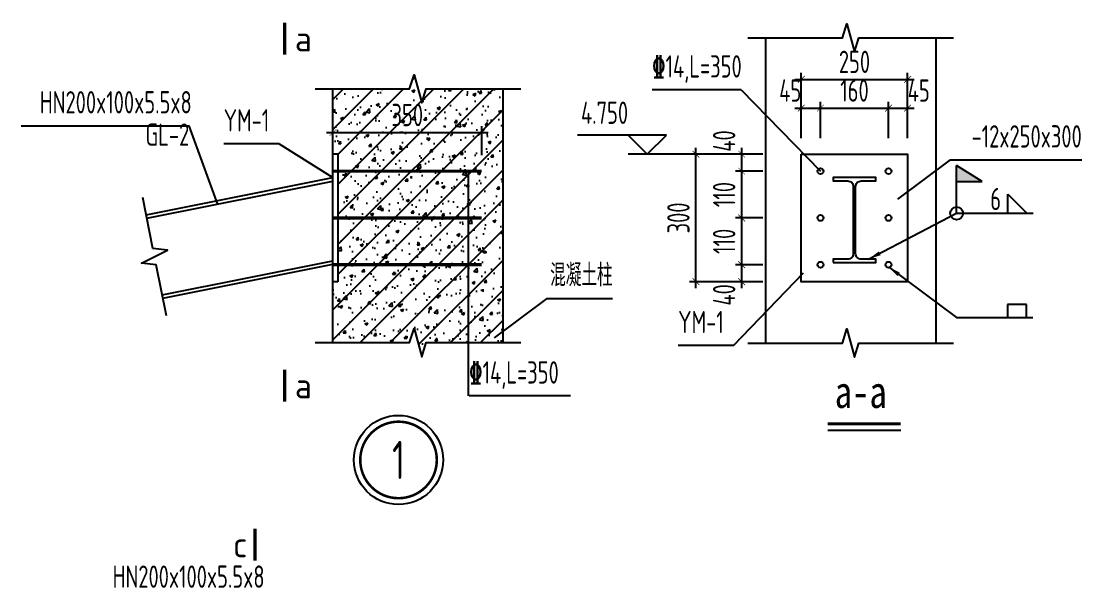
# Model space of a CAD drawing. Extents: x -159214 to 158333, y 7819 to 689505.
# Drawn here: x 54227 to 79162, y 211861 to 225189 of the extents above; entities that cross this region are included whole.
import ezdxf
from ezdxf.enums import TextEntityAlignment as Align

# ---------------------------------------------------------------- set-up
doc = ezdxf.new("R2010")
doc.units = 0
doc.header["$LTSCALE"] = 1000
doc.header["$PDMODE"] = 3
doc.layers.get('0').update_dxf_attribs({"linetype": 'CONTINUOUS'})
doc.layers.get('Defpoints').update_dxf_attribs({"linetype": 'CONTINUOUS'})
for name, color, linetype in [('图名层', 7, 'CONTINUOUS'), ('邓-BASE_STR', 7, 'CONTINUOUS'), ('邓-DIM', 3, 'CONTINUOUS'), ('邓-HATCH', 8, 'CONTINUOUS'), ('邓-REINL', 1, 'CONTINUOUS'), ('邓-STXT_HF', 7, 'CONTINUOUS'), ('邓-STXT_HF_TEXT', 7, 'CONTINUOUS'), ('邓-STXT_XG_THIN', 2, 'CONTINUOUS'), ('邓-TEXT', 7, 'CONTINUOUS'), ('邓-THICK', 6, 'CONTINUOUS'), ('邓-THIN', 7, 'CONTINUOUS')]:
    doc.layers.add(name, color=color, linetype=linetype)
doc.styles.add('-黑体', font='SIMHEI.TTF')
doc.styles.add('TSSD_Dimension', font='tssdeng.shx', dxfattribs={"width": 0.7, "bigfont": 'Hztxt.shx'})
doc.styles.add('TSSD_Label', font='tssdeng.shx', dxfattribs={"width": 0.7, "bigfont": 'Hztxt.shx'})
doc.styles.add('TSSD_Num', font='tssdeng.shx', dxfattribs={"width": 0.7, "bigfont": 'hztxt.shx'})
doc.dimstyles.new('TSSD_15_150', dxfattribs={"dimtxt": 525, "dimasz": 150, "dimexe": 150, "dimexo": 375, "dimgap": 150, "dimtad": 1, "dimdec": 0, "dimlfac": 0.1, "dimzin": 0, "dimdsep": 46, "dimtxsty": 'TSSD_Dimension', "dimblk": 'ARCHTICK', "dimblk1": 'ARCHTICK', "dimblk2": 'ARCHTICK', "dimcen": 0, "dimdle": 150, "dimclrt": 7, "dimadec": 0, "dimazin": 0, "dimtfac": 1, "dimtdec": 0, "dimtix": 1, "dimtmove": 2, "dimatfit": 3, "dimfxl": 1, "dimtolj": 1, "dimtzin": 0, "dimarcsym": 0})
doc.dimstyles.new('TSSD_LEADER_STYLE_300.0', dxfattribs={"dimtxt": 0.18, "dimasz": 300, "dimexe": 0.18, "dimexo": 0.0625, "dimgap": 0.09, "dimtad": 0, "dimtih": 1, "dimtoh": 1, "dimdec": 4, "dimzin": 0, "dimdsep": 46, "dimtxsty": 'Standard', "dimcen": 0.09, "dimadec": 0, "dimazin": 0, "dimtfac": 1, "dimtdec": 4, "dimtofl": 0, "dimtmove": 0, "dimatfit": 3, "dimfxl": 1, "dimtolj": 1, "dimtzin": 0, "dimarcsym": 0})

# ---------------------------------------------------------------- blocks, each defined once
blk = doc.blocks.new('_ArchTick')
at = {"color": 0, "linetype": 'ByBlock', "const_width": 0.1}
blk.add_lwpolyline([(-0.53, -0.53), (0.53, 0.53)], dxfattribs=at)
blk = doc.blocks.new('*D458')
at = {"layer": 'Defpoints', "color": 0}
for p in [(71167, 219461), (72039, 219461), (72039, 219061)]:
    blk.add_point(p, dxfattribs=at)
at = {"layer": '邓-DIM', "color": 0, "lineweight": -2}
for p, q in [((71664, 219461), (71017, 219461)), ((71167, 218911), (71167, 219611)), ((71664, 219061), (71017, 219061))]:
    blk.add_line(p, q, dxfattribs=at)
at = {"layer": '邓-DIM', "color": 0, "lineweight": -2, "xscale": 150, "yscale": 150, "zscale": 150}
for p, rotation in [((71167, 219461), 90), ((71167, 219061), 270)]:
    blk.add_blockref('_ArchTick', p, dxfattribs=dict(at, rotation=rotation))
at = {"layer": '邓-DIM', "color": 7, "insert": (70754, 218751), "char_height": 525, "attachment_point": 5, "rotation": 90, "style": 'TSSD_Dimension'}
blk.add_mtext('\\A1;40', dxfattribs=at)
blk = doc.blocks.new('*D459')
at = {"layer": 'Defpoints', "color": 0}
for p in [(71167, 220561), (72039, 220561), (72039, 219461)]:
    blk.add_point(p, dxfattribs=at)
at = {"layer": '邓-DIM', "color": 0, "lineweight": -2}
for p, q in [((71167, 219311), (71167, 220711)), ((71664, 220561), (71017, 220561)), ((71664, 219461), (71017, 219461))]:
    blk.add_line(p, q, dxfattribs=at)
at = {"layer": '邓-DIM', "color": 0, "lineweight": -2, "xscale": 150, "yscale": 150, "zscale": 150}
for p, rotation in [((71167, 220561), 90), ((71167, 219461), 270)]:
    blk.add_blockref('_ArchTick', p, dxfattribs=dict(at, rotation=rotation))
at = {"layer": '邓-DIM', "color": 7, "insert": (70754, 220011), "char_height": 525, "attachment_point": 5, "rotation": 90, "style": 'TSSD_Dimension'}
blk.add_mtext('\\A1;110', dxfattribs=at)
blk = doc.blocks.new('*D460')
at = {"layer": 'Defpoints', "color": 0}
for p in [(71167, 221661), (72039, 221661), (72039, 220561)]:
    blk.add_point(p, dxfattribs=at)
at = {"layer": '邓-DIM', "color": 0, "lineweight": -2}
for p, q in [((71167, 220411), (71167, 221811)), ((71664, 221661), (71017, 221661)), ((71664, 220561), (71017, 220561))]:
    blk.add_line(p, q, dxfattribs=at)
at = {"layer": '邓-DIM', "color": 0, "lineweight": -2, "xscale": 150, "yscale": 150, "zscale": 150}
for p, rotation in [((71167, 221661), 90), ((71167, 220561), 270)]:
    blk.add_blockref('_ArchTick', p, dxfattribs=dict(at, rotation=rotation))
at = {"layer": '邓-DIM', "color": 7, "insert": (70754, 221111), "char_height": 525, "attachment_point": 5, "rotation": 90, "style": 'TSSD_Dimension'}
blk.add_mtext('\\A1;110', dxfattribs=at)
blk = doc.blocks.new('*D461')
at = {"layer": 'Defpoints', "color": 0}
for p in [(71167, 222061), (72039, 222061), (72039, 221661)]:
    blk.add_point(p, dxfattribs=at)
at = {"layer": '邓-DIM', "color": 0, "lineweight": -2}
for p, q in [((71167, 221511), (71167, 222211)), ((71664, 222061), (71017, 222061)), ((71664, 221661), (71017, 221661))]:
    blk.add_line(p, q, dxfattribs=at)
at = {"layer": '邓-DIM', "color": 0, "lineweight": -2, "xscale": 150, "yscale": 150, "zscale": 150}
for p, rotation in [((71167, 222061), 90), ((71167, 221661), 270)]:
    blk.add_blockref('_ArchTick', p, dxfattribs=dict(at, rotation=rotation))
at = {"layer": '邓-DIM', "color": 7, "insert": (70754, 222371), "char_height": 525, "attachment_point": 5, "rotation": 90, "style": 'TSSD_Dimension'}
blk.add_mtext('\\A1;40', dxfattribs=at)
blk = doc.blocks.new('*D462')
at = {"layer": 'Defpoints', "color": 0}
for p in [(70091, 222061), (72039, 222061), (72039, 219061)]:
    blk.add_point(p, dxfattribs=at)
at = {"layer": '邓-DIM', "color": 0, "lineweight": -2}
for p, q in [((70091, 218911), (70091, 222211)), ((71664, 222061), (69941, 222061)), ((71664, 219061), (69941, 219061))]:
    blk.add_line(p, q, dxfattribs=at)
at = {"layer": '邓-DIM', "color": 0, "lineweight": -2, "xscale": 150, "yscale": 150, "zscale": 150}
for p, rotation in [((70091, 222061), 90), ((70091, 219061), 270)]:
    blk.add_blockref('_ArchTick', p, dxfattribs=dict(at, rotation=rotation))
at = {"layer": '邓-DIM', "color": 7, "insert": (69679, 220561), "char_height": 525, "attachment_point": 5, "rotation": 90, "style": 'TSSD_Dimension'}
blk.add_mtext('\\A1;300', dxfattribs=at)
blk = doc.blocks.new('*D463')
at = {"layer": 'Defpoints', "color": 0}
for p in [(73018, 223145), (72568, 222061), (73018, 222061)]:
    blk.add_point(p, dxfattribs=at)
at = {"layer": '邓-DIM', "color": 0, "lineweight": -2}
for p, q in [((72568, 222436), (72568, 223295)), ((73018, 222436), (73018, 223295)), ((72418, 223145), (73168, 223145))]:
    blk.add_line(p, q, dxfattribs=at)
at = {"layer": '邓-DIM', "color": 0, "lineweight": -2, "xscale": 150, "yscale": 150, "zscale": 150, "rotation": 180}
blk.add_blockref('_ArchTick', (72568, 223145), dxfattribs=at)
at = {"layer": '邓-DIM', "color": 0, "lineweight": -2, "xscale": 150, "yscale": 150, "zscale": 150}
blk.add_blockref('_ArchTick', (73018, 223145), dxfattribs=at)
at = {"layer": '邓-DIM', "color": 7, "insert": (72308, 223558), "char_height": 525, "attachment_point": 5, "style": 'TSSD_Dimension'}
blk.add_mtext('\\A1;45', dxfattribs=at)
blk = doc.blocks.new('*D464')
at = {"layer": 'Defpoints', "color": 0}
for p in [(74618, 223145), (73018, 222061), (74618, 222061)]:
    blk.add_point(p, dxfattribs=at)
at = {"layer": '邓-DIM', "color": 0, "lineweight": -2}
for p, q in [((73018, 222436), (73018, 223295)), ((74618, 222436), (74618, 223295)), ((72868, 223145), (74768, 223145))]:
    blk.add_line(p, q, dxfattribs=at)
at = {"layer": '邓-DIM', "color": 0, "lineweight": -2, "xscale": 150, "yscale": 150, "zscale": 150, "rotation": 180}
blk.add_blockref('_ArchTick', (73018, 223145), dxfattribs=at)
at = {"layer": '邓-DIM', "color": 0, "lineweight": -2, "xscale": 150, "yscale": 150, "zscale": 150}
blk.add_blockref('_ArchTick', (74618, 223145), dxfattribs=at)
at = {"layer": '邓-DIM', "color": 7, "insert": (73818, 223558), "char_height": 525, "attachment_point": 5, "style": 'TSSD_Dimension'}
blk.add_mtext('\\A1;160', dxfattribs=at)
blk = doc.blocks.new('*D465')
at = {"layer": 'Defpoints', "color": 0}
for p in [(75068, 223145), (74618, 222061), (75068, 222061)]:
    blk.add_point(p, dxfattribs=at)
at = {"layer": '邓-DIM', "color": 0, "lineweight": -2}
for p, q in [((74618, 222436), (74618, 223295)), ((75068, 222436), (75068, 223295)), ((74468, 223145), (75218, 223145))]:
    blk.add_line(p, q, dxfattribs=at)
at = {"layer": '邓-DIM', "color": 0, "lineweight": -2, "xscale": 150, "yscale": 150, "zscale": 150, "rotation": 180}
blk.add_blockref('_ArchTick', (74618, 223145), dxfattribs=at)
at = {"layer": '邓-DIM', "color": 0, "lineweight": -2, "xscale": 150, "yscale": 150, "zscale": 150}
blk.add_blockref('_ArchTick', (75068, 223145), dxfattribs=at)
at = {"layer": '邓-DIM', "color": 7, "insert": (75329, 223558), "char_height": 525, "attachment_point": 5, "style": 'TSSD_Dimension'}
blk.add_mtext('\\A1;45', dxfattribs=at)
blk = doc.blocks.new('*D466')
at = {"layer": 'Defpoints', "color": 0}
for p in [(75068, 223821), (72568, 222061), (75068, 222061)]:
    blk.add_point(p, dxfattribs=at)
at = {"layer": '邓-DIM', "color": 0, "lineweight": -2}
for p, q in [((72568, 222436), (72568, 223971)), ((75068, 222436), (75068, 223971)), ((72418, 223821), (75218, 223821))]:
    blk.add_line(p, q, dxfattribs=at)
at = {"layer": '邓-DIM', "color": 0, "lineweight": -2, "xscale": 150, "yscale": 150, "zscale": 150, "rotation": 180}
blk.add_blockref('_ArchTick', (72568, 223821), dxfattribs=at)
at = {"layer": '邓-DIM', "color": 0, "lineweight": -2, "xscale": 150, "yscale": 150, "zscale": 150}
blk.add_blockref('_ArchTick', (75068, 223821), dxfattribs=at)
at = {"layer": '邓-DIM', "color": 7, "insert": (73818, 224233), "char_height": 525, "attachment_point": 5, "style": 'TSSD_Dimension'}
blk.add_mtext('\\A1;250', dxfattribs=at)
blk = doc.blocks.new('_WELD001')
at = {"linetype": 'ByBlock'}
blk.add_hatch(color=0, dxfattribs=at).paths.add_polyline_path([(0, 1.5), (0, 1), (0.8, 1)])
at = {"color": 0, "linetype": 'ByBlock'}
for p, q in [((0, 0), (0, 1.5)), ((0.8, 1), (0, 1.5)), ((0, 1), (0.8, 1))]:
    blk.add_line(p, q, dxfattribs=at)
blk = doc.blocks.new('_WELD003')
at = {"color": 0, "linetype": 'ByBlock'}
blk.add_circle((0, 0), 0.5, dxfattribs=at)
blk = doc.blocks.new('_WELD004')
at = {"color": 0, "linetype": 'ByBlock'}
for p, q in [((0, 1), (1, 0)), ((0, 0), (0, 1))]:
    blk.add_line(p, q, dxfattribs=at)
blk = doc.blocks.new('*D505')
at = {"layer": 'Defpoints', "color": 0}
for p in [(65055, 222569), (61555, 221661), (65055, 221661)]:
    blk.add_point(p, dxfattribs=at)
at = {"layer": '邓-DIM', "color": 0, "lineweight": -2}
for p, q in [((61555, 222036), (61555, 222719)), ((65055, 222036), (65055, 222719)), ((61405, 222569), (65205, 222569))]:
    blk.add_line(p, q, dxfattribs=at)
at = {"layer": '邓-DIM', "color": 0, "lineweight": -2, "xscale": 150, "yscale": 150, "zscale": 150, "rotation": 180}
blk.add_blockref('_ArchTick', (61555, 222569), dxfattribs=at)
at = {"layer": '邓-DIM', "color": 0, "lineweight": -2, "xscale": 150, "yscale": 150, "zscale": 150}
blk.add_blockref('_ArchTick', (65055, 222569), dxfattribs=at)
at = {"layer": '邓-DIM', "color": 7, "insert": (63305, 222982), "char_height": 525, "attachment_point": 5, "style": 'TSSD_Dimension'}
blk.add_mtext('\\A1;350', dxfattribs=at)
blk = doc.blocks.new('ts_idx2')
at = {"color": 0, "linetype": 'ByBlock', "lineweight": -2, "const_width": 0.0333}
blk.add_lwpolyline([(-0.5, 0, 1), (0.5, 0, 1)], format="xyb", close=True, dxfattribs=at)
at = {"color": 0, "linetype": 'ByBlock', "lineweight": -2}
blk.add_circle((0, 0), 0.583, dxfattribs=at)
at = {"color": 0, "linetype": 'ByBlock', "lineweight": -2, "style": 'TSSD_Num', "width": 0.7}
blk.add_attdef('A', text='', height=0.5, dxfattribs=at).set_placement((0, 0), align=Align.MIDDLE_CENTER)

msp = doc.modelspace()

# ---------------------------------------------------------------- hatches: boundary and pattern name
at = {"layer": '邓-HATCH'}
h = msp.add_hatch(dxfattribs=at)
h.set_pattern_fill('ARMORED', color=256, scale=100, style=0)
h.set_pattern_definition([(50, (0, 1988.66), (717.2602, -62.7521), [75, -825]), (355, (0, 1988.66), (-138.7513, 752.1921), [60, -660]), (100.4514, (59.8, 1983.4), (578.5094, 689.4395), [63.7402, -701.142]), (46.1842, (0, 2188.7), (1067.241, -165.519), [112.5, -1237.5]), (96.6356, (88.9, 2174.9), (934.6627, 974.118), [95.6103, -1051.713]), (351.1842, (0, 2188.7), (934.662, 974.1186), [90, -990]), (21, (100, 2138.66), (596.907, -402.6189), [75, -825]), (326, (100, 2138.66), (243.3153, 725.15), [60, -660]), (71.4514, (149.74, 2105.1), (840.2226, 322.5305), [63.7402, -701.142]), (37.5, (0, 1988.66), (12.15986, 332.89385), [0, -652, 0, -670, 0, -662.5]), (7.5, (0, 1988.66), (263.06954, 394.4117), [0, -382, 0, -637, 0, -252.5]), (327.5, (-223, 1988.66), (533.82244, -22.55487), [0, -250, 0, -780, 0, -1035]), (317.5, (-323, 1988.66), (583.1862, 100.105), [0, -325, 0, -518, 0, -735]), (45, (0, 1988.66), (-353.5534, 353.5534), [])])
h.paths.add_polyline_path([(65554.8, 223598), (63749.8, 223598), (63644.8, 223268), (63464.8, 223928), (63359.8, 223598), (61554.8, 223598), (61554.8, 222060.9), (61674.8, 222060.9), (61674.8, 219060.9), (61554.8, 219060.9), (61554.8, 217627.5), (63359.8, 217627.5), (63464.8, 217957.5), (63644.8, 217297.5), (63749.8, 217627.5), (65554.8, 217627.5)])

# ---------------------------------------------------------------- linework, layer by layer
for p, q in [((61554.8, 217627.5), (61554.8, 223598)), ((65554.8, 217627.5), (65554.8, 223598)), ((57167.6, 220633.5), (61554.8, 221510.9)), ((57183.3, 220555.1), (61554.8, 221429.4)), ((57544.2, 218750.8), (61554.8, 219552.9)), ((57559.9, 218672.3), (61554.8, 219471.3))]:
    msp.add_line(p, q)
at = {"layer": '图名层', "const_width": 75}
msp.add_lwpolyline([(73188.1, 215716.9), (74905.6, 215716.9)], dxfattribs=at)
at = {"layer": '图名层'}
msp.add_lwpolyline([(73188.1, 215566.9), (74905.6, 215566.9)], dxfattribs=at)
at = {"layer": '邓-BASE_STR'}
for p, q in [((71728.7, 224799.8), (71728.7, 217619)), ((75728.7, 224799.8), (75728.7, 217619)), ((61674.8, 222060.9), (61554.8, 222060.9)), ((61674.8, 222060.9), (61674.8, 219060.9)), ((64736.4, 221660.9), (64736.4, 216375.6)), ((61674.8, 219060.9), (61554.8, 219060.9))]:
    msp.add_line(p, q, dxfattribs=at)
msp.add_lwpolyline([(72568.3, 222060.9), (75068.3, 222060.9), (75068.3, 219060.9), (72568.3, 219060.9)], close=True, dxfattribs=at)
at = {"layer": '邓-REINL', "const_width": 75}
for points in [[(61554.8, 221660.9), (65054.8, 221660.9)], [(61554.8, 220560.9), (65054.8, 220560.9)], [(61554.8, 219460.9), (65054.8, 219460.9)]]:
    msp.add_lwpolyline(points, dxfattribs=at)
at = {"layer": '邓-REINL'}
for centre in [(73018.3, 221660.9), (74618.3, 221660.9), (73018.3, 220560.9), (74618.3, 220560.9), (73018.3, 219460.9), (74618.3, 219460.9)]:
    msp.add_circle(centre, 70, dxfattribs=at)
at = {"layer": '邓-STXT_HF'}
for p, q in [((76220, 220669.5), (78020, 220669.5)), ((77864.9, 218521.4), (77414.9, 218521.4)), ((77414.9, 218521.4), (77414.9, 218221.4)), ((77864.9, 218221.4), (77864.9, 218521.4)), ((76214.9, 218221.4), (78014.9, 218221.4))]:
    msp.add_line(p, q, dxfattribs=at)
at = {"layer": '邓-STXT_XG_THIN'}
msp.add_lwpolyline([(73318.3, 219510.9), (74318.3, 219510.9), (74318.3, 219590.9), (73975.8, 219590.9, -0.4142136), (73845.8, 219720.9), (73845.8, 221300.9, -0.4142136), (73975.8, 221430.9), (74318.3, 221430.9), (74318.3, 221510.9), (73318.3, 221510.9), (73318.3, 221430.9), (73660.8, 221430.9, -0.4142136), (73790.8, 221300.9), (73790.8, 219720.9, -0.4142136), (73660.8, 219590.9), (73318.3, 219590.9), (73318.3, 219510.9)], format="xyb", dxfattribs=at)
at = {"layer": '邓-TEXT'}
for p, q in [((71150.5, 223574.6), (69061.1, 223574.6)), ((71150.5, 223574.6), (73018.3, 221660.9)), ((54227.3, 222730.6), (58177.6, 222730.6)), ((58847.7, 220880.6), (58177.6, 222730.6)), ((60290.3, 222305.3), (58987.9, 222305.3)), ((60290.3, 222305.3), (61554.8, 221510.9)), ((76064.8, 221928.4), (74827.7, 221006.2)), ((76064.8, 221928.4), (79162.4, 221928.4)), ((70975.3, 217561.7), (72618.3, 219266.8)), ((66583.5, 218663.9), (65346.4, 217741.7)), ((66583.5, 218663.9), (68132.3, 218663.9)), ((70975.3, 217561.7), (69672.9, 217561.7)), ((67142.6, 216375.6), (64759.7, 216375.6))]:
    msp.add_line(p, q, dxfattribs=at)
at = {"layer": '邓-THICK', "const_width": 75}
for points in [[(60423.2, 224401.6), (60423.2, 225151.6)], [(60423.2, 216991.6), (60423.2, 216241.6)], [(59721.7, 212502.8), (59721.7, 213252.8)]]:
    msp.add_lwpolyline(points, dxfattribs=at)
at = {"layer": '邓-THIN'}
for p, q in [((68496.1, 222510.9), (67308.7, 222510.9)), ((68946.1, 222060.9), (68496.1, 222510.9)), ((69396.1, 222510.9), (68496.1, 222510.9)), ((68946.1, 222060.9), (69396.1, 222510.9)), ((69941.2, 222060.9), (68496.1, 222060.9))]:
    msp.add_line(p, q, dxfattribs=at)
for points in [[(71308.7, 224799.8), (73533.7, 224799.8), (73638.7, 225129.8), (73818.7, 224469.8), (73923.7, 224799.8), (76148.7, 224799.8)], [(61134.8, 223598), (63359.8, 223598), (63464.8, 223928), (63644.8, 223268), (63749.8, 223598), (65974.8, 223598)], [(57642.2, 218260.5), (57402, 219461.7), (57057.8, 219499.9), (57669.7, 219805.9), (57325.5, 219844.1), (57085.3, 221045.3)], [(61134.8, 217627.5), (63359.8, 217627.5), (63464.8, 217957.5), (63644.8, 217297.5), (63749.8, 217627.5), (65974.8, 217627.5)], [(71308.7, 217619), (73533.7, 217619), (73638.7, 217949), (73818.7, 217289), (73923.7, 217619), (76148.7, 217619)]]:
    msp.add_lwpolyline(points, dxfattribs=at)

# ---------------------------------------------------------------- block references
at = {"layer": '邓-STXT_HF'}
for name, p, xscale, yscale, zscale in [('_WELD001', (76220, 220669.5), 750, 750, 750), ('_WELD004', (77420, 220669.5), 450, 450, 450), ('_WELD003', (76220, 220669.5), 300, 300, 300)]:
    msp.add_blockref(name, p, dxfattribs=dict(at, xscale=xscale, yscale=yscale, zscale=zscale))
at = {"layer": '邓-THIN'}
ref = msp.add_blockref('ts_idx2', (63098.6, 214868.2), dxfattribs=dict(at, xscale=1800, yscale=1800, zscale=1800))
ref.add_attrib('2', '1', dxfattribs={"height": 900, "style": 'TSSD_Num', "width": 0.7}).set_placement((63098.6, 214868.2), align=Align.MIDDLE_CENTER)

# ---------------------------------------------------------------- texts
at = {"layer": '图名层', "style": '-黑体', "width": 0.8}
msp.add_text('a-a', height=750, dxfattribs=at).set_placement((73353.3, 215866.9), align=Align.BOTTOM_LEFT)
at = {"layer": '邓-STXT_HF_TEXT', "style": 'TSSD_Label', "width": 0.7}
msp.add_text('6', height=525, dxfattribs=at).set_placement((77011.2, 220744.5))
at = {"layer": '邓-TEXT', "style": 'TSSD_Label', "width": 0.7}
for s, p in [('\x8414,L=350', (69061.1, 223705.8)), ('YM-1', (58987.9, 222436.6)), ('YM-1', (69672.9, 217693)), ('\x8414,L=350', (64759.7, 216506.9))]:
    msp.add_text(s, height=525, dxfattribs=at).set_placement(p, align=Align.BOTTOM_LEFT)
for s, p in [('HN200x100x5.5x8', (58237.6, 222861.8)), ('GL-2', (58177.6, 222100.2)), ('-12x250x300', (79162.4, 222059.7)), ('混凝土柱', (68132.3, 218795.1)), ('HN200x100x5.5x8', (59949.2, 211703.1))]:
    msp.add_text(s, height=525, dxfattribs=at).set_placement(p, align=Align.BOTTOM_RIGHT)
at = {"layer": '邓-THICK', "style": 'TSSD_Label'}
for s, p in [('a', (60660.7, 224476.6)), ('a', (60660.7, 216316.6)), ('c', (59207.3, 212577.8))]:
    msp.add_text(s, height=600, dxfattribs=at).set_placement(p)
at = {"layer": '邓-THIN', "style": 'TSSD_Label', "width": 0.7}
msp.add_text('4.750', height=525, dxfattribs=at).set_placement((68496.1, 222615.9), align=Align.BOTTOM_RIGHT)

# ---------------------------------------------------------------- dimensions: what is measured, and where the dimension line sits
at = {"layer": '邓-DIM'}
for base, p1, p2, picture, middle in [((75068.3, 223820.9), (72568.3, 222060.9), (75068.3, 222060.9), '*D466', (73818.3, 224233.4)), ((74618.3, 223145.5), (73018.3, 222060.9), (74618.3, 222060.9), '*D464', (73818.3, 223558)), ((65054.8, 222569.1), (61554.8, 221660.9), (65054.8, 221660.9), '*D505', (63304.8, 222981.6))]:
    dim = msp.add_linear_dim(base=base, p1=p1, p2=p2, dimstyle='TSSD_15_150', dxfattribs=at)
    dim.commit()
    dim.dimension.update_dxf_attribs({"geometry": picture, "text_midpoint": middle})
for base, p1, p2, picture, middle in [((73018.3, 223145.5), (72568.3, 222060.9), (73018.3, 222060.9), '*D463', (72308, 223558)), ((75068.3, 223145.5), (74618.3, 222060.9), (75068.3, 222060.9), '*D465', (75328.6, 223558))]:
    dim = msp.add_linear_dim(base=base, p1=p1, p2=p2, dimstyle='TSSD_15_150', dxfattribs=at)
    dim.commit()
    dim.dimension.update_dxf_attribs({"geometry": picture, "text_midpoint": middle, "dimtype": 160})
for base, p1, p2, picture, middle in [((71166.7, 222060.9), (72039.1, 221660.9), (72039.1, 222060.9), '*D461', (70754.2, 222371.2)), ((71166.7, 219460.9), (72039.1, 219060.9), (72039.1, 219460.9), '*D458', (70754.2, 218750.7))]:
    dim = msp.add_linear_dim(base=base, p1=p1, p2=p2, angle=90, dimstyle='TSSD_15_150', dxfattribs=at)
    dim.commit()
    dim.dimension.update_dxf_attribs({"geometry": picture, "text_midpoint": middle, "dimtype": 160})
for base, p1, p2, picture, middle in [((70091.2, 222060.9), (72039.1, 219060.9), (72039.1, 222060.9), '*D462', (69678.7, 220560.9)), ((71166.7, 221660.9), (72039.1, 220560.9), (72039.1, 221660.9), '*D460', (70754.2, 221110.9)), ((71166.7, 220560.9), (72039.1, 219460.9), (72039.1, 220560.9), '*D459', (70754.2, 220010.9))]:
    dim = msp.add_linear_dim(base=base, p1=p1, p2=p2, angle=90, dimstyle='TSSD_15_150', dxfattribs=at)
    dim.commit()
    dim.dimension.update_dxf_attribs({"geometry": picture, "text_midpoint": middle})

# ---------------------------------------------------------------- leaders
at = {"layer": '邓-STXT_HF'}
for points in [[(74147.1, 219590.9), (76220, 220669.5)], [(74618.3, 219410.9), (76214.9, 218221.4)]]:
    msp.add_leader(points, dimstyle='TSSD_LEADER_STYLE_300.0', dxfattribs=at)

doc.saveas('drawing.dxf')
